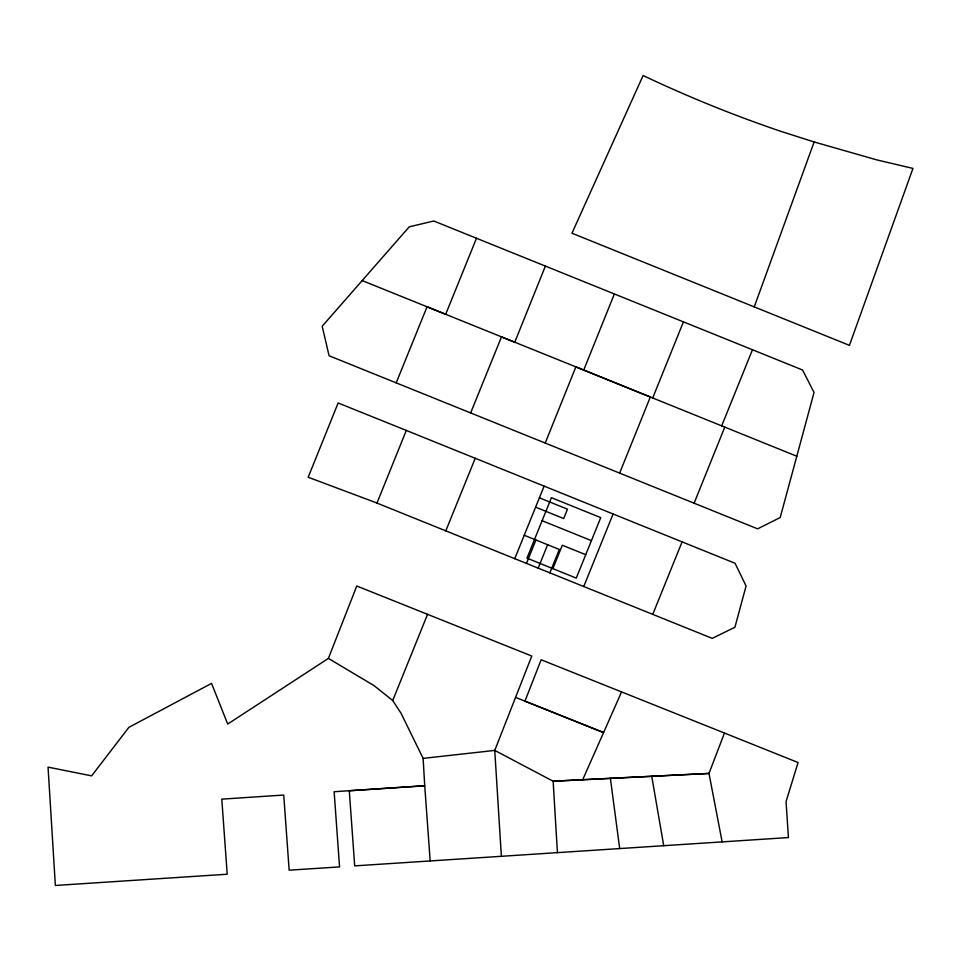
<?xml version="1.0" encoding="UTF-8"?>
<svg xmlns="http://www.w3.org/2000/svg" width="961" height="961" viewBox="0 0 961 961"><rect width="100%" height="100%" fill="white"/><g stroke="black" fill="none" stroke-linecap="round" stroke-linejoin="round"><path stroke-width="1.44" d="M796.813 456.235L780.2 517.535L757.628 528.85L329.094 355.762L322.175 326.272L409.23 226.844L433.771 220.994L802.567 369.997L814.039 392.46L796.813 456.235L575.855 366.91L545.211 443.057M754.253 306.883L814.135 141.964L876.6 159.838L912.95 168.427L849.428 345.359L571.963 233.211L643.113 75.523A1290.587 1290.587 0 0 0 780.452 131.213L814.135 141.964M621.551 691.944L603.58 732.582L524.958 701.134L541.163 659.775L724.462 733.039L709.002 773.437L722.131 841.908M328.386 658.417L356.771 586.006L531.781 656.039L494.759 750.409L501.378 856.299L354.693 865.885L349.287 790.759L424.726 785.762L423.116 758.385L400.953 713.098L392.713 700.521L373.985 685.577L328.386 658.417L227.709 724.053L211.552 683.403L128.894 727.333L91.631 775.863L48.05 767.13L55.366 885.477L227.204 874.222L221.799 799.144L283.747 795.047L289.153 870.185L339.545 866.906L334.14 791.72L424.726 785.762L430.18 860.996M545.404 266.077L514.76 342.224L427.056 306.775L396.196 382.874M619.629 473.1L650.333 397.013L583.735 370.045L614.379 293.958M376.964 503.096L406.299 430.432L735.057 563.278L746.072 586.006L734.913 627.257L712.233 638.368L374.742 502.183L308.193 477.245L338.14 402.971L406.299 430.432M392.713 700.521L427.561 614.331M514.76 558.689L544.094 486.182M526.472 563.398L535.938 539.986M538.172 568.131L547.65 544.731M549.872 572.864L559.35 549.464L524.238 535.253M552.863 568.624L562.329 545.223L585.73 554.689M652.711 397.974L683.403 321.923M583.735 586.558L613.07 514.051M721.687 425.843L752.487 349.744M694.106 503.192L724.762 427.152M652.759 614.331L682.094 541.872M476.488 238.256L445.688 314.307L362.165 280.576M470.674 412.918L501.486 336.867L583.735 370.045M445.784 530.868L475.227 458.313M582.678 779.743L603.58 732.582L515.564 697.398M423.116 758.385L494.759 750.409L553.14 781.209L709.002 773.437L553.14 781.209L557.428 852.659M501.378 856.299L788.428 837.56L786.062 801.558L798.074 762.529L724.462 733.039M539.385 497.81L567.47 509.174L563.687 518.532L535.601 507.168M542.112 520.706L591.411 540.647M651.75 776.32L663.715 845.692M610.391 778.386L619.689 848.575M551.422 497.678L526.964 558.149L576.264 578.102L600.733 517.631L551.422 497.678"/></g></svg>
